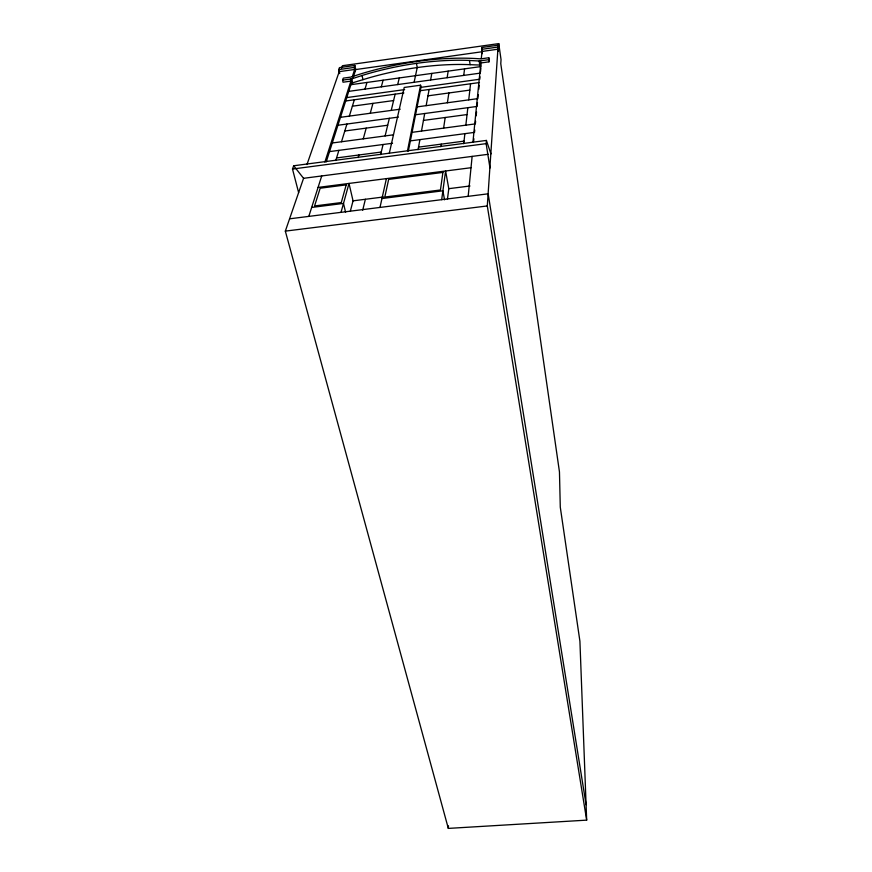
<?xml version="1.0" encoding="UTF-8"?>
<svg xmlns="http://www.w3.org/2000/svg" width="872" height="872" viewBox="0 0 872 872"><rect width="100%" height="100%" fill="white"/><g stroke="black" fill="none" stroke-linecap="round" stroke-linejoin="round"><path stroke-width="1.31" d="M341.606 68.114L342.434 65.716L498.751 43.6L501.04 59.612L500.779 63.7L559.464 471.948L560.282 507.155L579.913 641.236L586.671 820.138L448.317 828.4L448.481 825.86M586.671 820.138L487.295 205.945L497.901 49.203L482.009 51.459L481.29 58.62M498.751 43.6L498.206 51.317L497.727 45.246L481.878 47.491L482.325 53.552L481.878 47.491M489.977 168.002L486.14 143.64L486.402 140.425L293.701 165.767L292.491 169.037L298.627 192.603M472.951 141.972L480.853 62.969L488.963 61.836L488.811 57.748L480.723 58.882A137.841 51.176 -11.1 0 0 351.078 77.052L343.23 78.153L342.565 80.137L343.023 82.219L350.904 81.118L324.875 162.083M488.963 61.836L488.811 57.748M468.177 196.331L472.134 156.393M473.638 141.253L473.888 138.724M474.76 129.961L474.521 132.381L410.374 140.883M475.622 121.208L475.36 123.889L412.075 132.337M476.156 115.834L476.559 111.812M477.475 102.536L477.082 106.439L415.552 114.755M478.259 94.601L477.856 98.623L417.121 106.885M478.793 89.249L479.186 85.227M480.025 76.78L479.785 79.232L420.991 87.342L408.358 151.085M480.516 71.798L480.908 67.874M463.73 143.706L464.874 133.667M465.844 125.165L467.839 107.692M468.733 99.866L470.564 83.766M447.412 199.426L448.797 188.679L445.603 170.988L441.679 199.666M463.73 75.417L464.569 68.855M440.84 146.714L441.221 144.142M443.608 128.13L445.2 117.502M447.391 102.776L448.851 92.977M447.14 77.717L448.164 71.144M430.594 80.006L431.814 73.422M418.059 149.712L419.912 139.618M421.481 131.083L424.708 113.524M426.146 105.665L429.122 89.478M407.486 150.878L420.587 85.194L404.216 87.462L389.293 153.265M414.113 82.295L417.23 67.558L416.456 63.373M379.985 207.438L386.405 178.618M380.639 154.627L383.07 144.501M385.119 135.934L389.348 118.298M391.234 110.406L395.136 94.154M397.687 84.573L399.267 77.957M362.687 210.207L365.379 199.274M350.381 210.98L353.051 200.843L349.007 183.436L341.028 212.343M381.326 86.84L383.091 80.213M358.152 157.581L358.861 154.998M363.264 138.844L366.196 128.13M370.251 113.262L372.944 103.386M365.008 89.108L366.959 82.459M335.775 160.524L338.881 150.365M341.508 141.744L346.925 124.042M349.345 116.107L354.337 99.779M308.808 216.398L321.724 175.948M326.226 161.887L351.362 83.211L350.446 79.036M353.16 77.586L355.722 69.553L354.839 65.444L339.448 67.624L338.761 69.597L339.219 71.657L306.955 164.557M352.321 76.714L354.642 69.466L339.219 71.657M355.089 71.526L354.196 67.417L354.839 65.444M448.317 828.4L285.329 231.124L303.565 178.313L293.701 165.767M342.565 80.137L351.776 78.84L363.297 75.112A131.945 48.974 -11.1 0 1 468.297 60.397L479.153 61.018L488.636 59.688M351.362 83.211L364.191 79.287A131.65 49.246 -11.1 0 1 468.983 64.637L481.18 65.095M338.761 69.597L354.196 67.417M481.682 49.344L497.596 47.099M355.722 69.553L482.51 51.688M350.882 84.693L481.039 66.555M348.756 91.364L480.385 73.106M346.762 97.588L404.641 89.598M345.683 100.967L403.878 92.955M420.326 90.688L479.458 82.546M352.375 106.199L393.599 100.553M427.956 95.844L469.845 90.099M340.462 117.317L400.226 109.185M337.922 125.252L398.45 117.077M344.8 131.007L387.691 125.23M423.443 120.423L467.054 114.559M332.265 142.986L393.141 134.855M329.507 151.608L392.553 143.248M336.57 157.93L381.26 152.044M418.538 147.128L464.013 141.133M292.491 169.037L486.14 143.64M303.565 178.313L488.276 154.29M318.062 187.425L471.022 167.718M353.051 200.843L383.615 196.963M448.797 188.679L470.008 185.987M311.664 207.449L343.492 203.416L345.595 212.278M381.969 198.533L442.889 190.805L444.557 199.819M289.58 218.818L488.157 193.813L586.093 804.747M285.329 231.124L487.295 205.945M486.402 140.425L490.969 153.941M338.794 69.509L339.709 73.608M351.776 78.84L352.691 83.014M362.065 75.515L362.948 79.679M420.587 85.194L420.991 87.342M469.463 60.462L470.139 64.713M480.527 60.822L480.853 62.969M479.153 61.018L479.807 65.291M497.727 45.246L498.337 49.453M442.911 172.416L440.447 189.976L384.803 197.039L388.661 179.403L442.911 172.416M346.206 184.875L341.268 202.566L314.574 205.956L320.177 188.221L346.206 184.875"/></g></svg>
